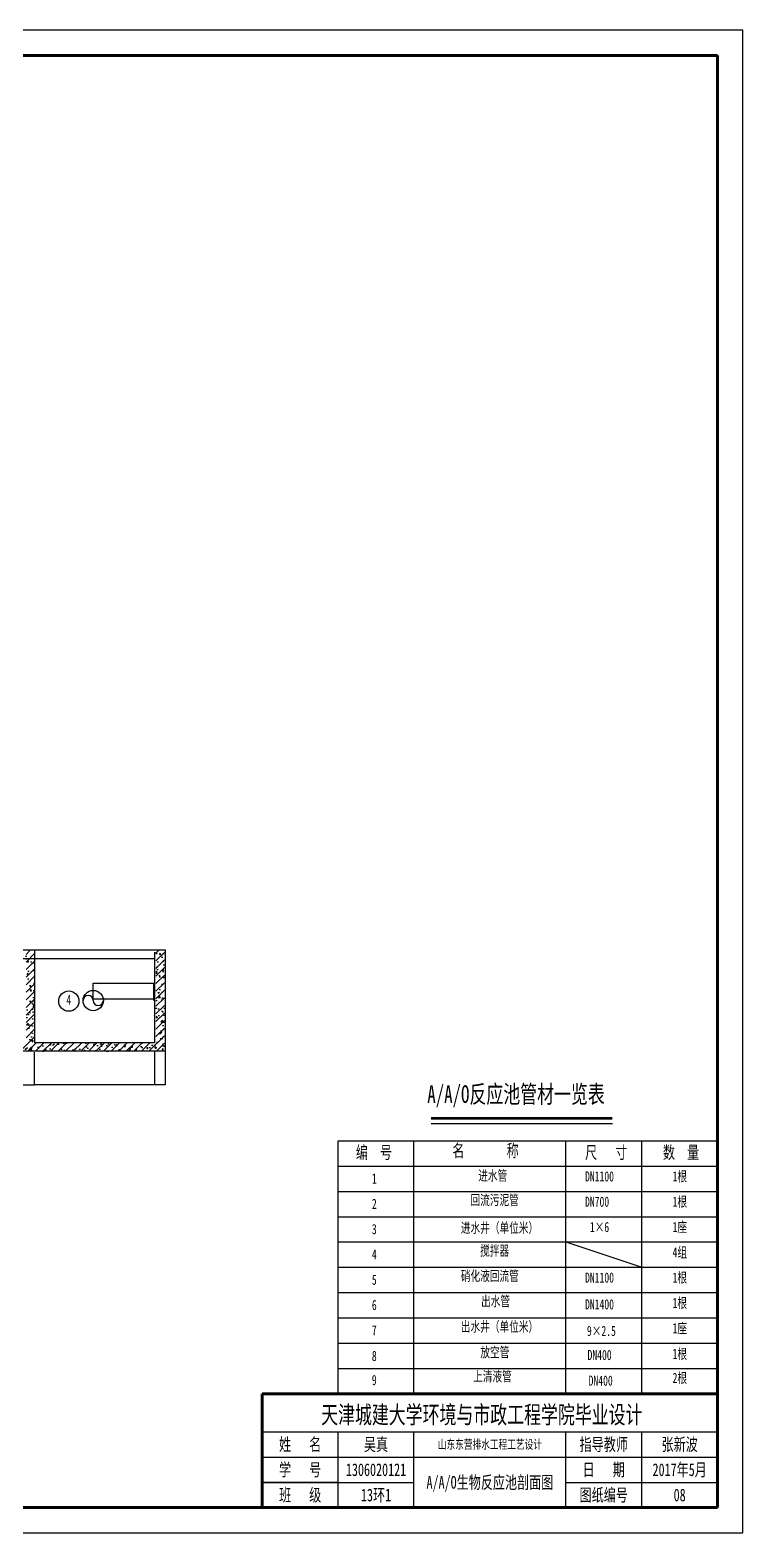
# Model space of a CAD drawing. Header units: millimetres. Extents: x -299291 to 688124, y -407813 to 623474.
# Drawn here: x 624735 to 688124, y -407813 to -274163 of the extents above; entities that cross this region are included whole.
import ezdxf
from ezdxf.enums import TextEntityAlignment as Align

# ---------------------------------------------------------------- set-up
doc = ezdxf.new("R2010")
doc.units = ezdxf.units.MM
doc.layers.add('标注', color=7, linetype='Continuous')
doc.layers.add('边框粗', color=7, linetype='Continuous', lineweight=100)
doc.styles.get("Standard").update_dxf_attribs({"font": 'txt', "bigfont": 'gbcbig.shx'})
doc.styles.add('长仿宋体', font='simfang.ttf', dxfattribs={"width": 0.7})
doc.dimstyles.new('ISO-25', dxfattribs={"dimtxt": 2.5, "dimasz": 2.5, "dimexe": 1.25, "dimexo": 0.625, "dimtad": 1, "dimtxsty": 'Standard', "dimcen": 2.5, "dimadec": 0, "dimazin": 0, "dimtfac": 1, "dimtmove": 0, "dimatfit": 3, "dimfxl": 1, "dimarcsym": 0})

# ---------------------------------------------------------------- blocks, each defined once
blk = doc.blocks.new('*D215')
at = {"color": 0, "lineweight": -2, "ltscale": 20, "transparency": 16777216}
for p, q in [((630351, -360468), (630351, -358916)), ((630354, -358917), (635749, -358917)), ((635751, -360468), (635751, -358916))]:
    blk.add_line(p, q, dxfattribs=at)
at = {"color": 0, "ltscale": 20, "transparency": 16777216}
for points in [[(630354, -358917), (630354, -358918), (630351, -358917)], [(635749, -358917), (635749, -358918), (635751, -358917)]]:
    blk.add_solid(points, dxfattribs=at)
at = {"layer": 'Defpoints', "color": 0, "ltscale": 20, "transparency": 16777216}
for p in [(635751, -358917), (630351, -360469), (635751, -360469)]:
    blk.add_point(p, dxfattribs=at)
at = {"color": 0, "ltscale": 20, "transparency": 16777216, "insert": (633051, -358916), "char_height": 2.5, "attachment_point": 5}
blk.add_mtext('5400', dxfattribs=at)

msp = doc.modelspace()

# ---------------------------------------------------------------- hatches: boundary and pattern name
at = {"ltscale": 20}
h = msp.add_hatch(dxfattribs=at)
h.set_pattern_fill('AR-CONC', color=0, scale=7.5, style=0)
h.set_pattern_definition([(50, (-135758.4, -332528.8), (1366.385, -119.5431), [142.875, -1571.625]), (355, (-135758.4, -332528.8), (-264.3212, 1432.9248), [114.3, -1257.3]), (100.451, (-135644.6, -332538.8), (1102.0688, 1313.3752), [121.425, -1335.675]), (46.1842, (-135758.4, -332147.8), (2033.0928, -315.3175), [214.3125, -2357.4375]), (96.6356, (-135589, -332174), (1780.532, 1855.6917), [182.1375, -2003.5125]), (351.184, (-135758.4, -332147.8), (1780.5345, 1855.6884), [171.45, -1885.95]), (21, (-135567.9, -332243.1), (1137.1116, -766.9914), [142.875, -1571.625]), (326, (-135567.9, -332243), (463.5152, 1381.4097), [114.3, -1257.3]), (71.4514, (-135473.2, -332307), (1600.6237, 614.4214), [121.425, -1335.675]), (37.5, (-135758.43, -332528.8), (23.16452, 634.1628), [0, -1242.06, 0, -1276.35, 0, -1262.0625]), (7.5, (-135758.4, -332528.8), (501.14747, 751.3543), [0, -727.71, 0, -1213.485, 0, -481.0125]), (327.5, (-136183.24, -332528.8), (1016.92946, -42.96558), [0, -476.25, 0, -1485.9, 0, -1971.675]), (317.5, (-136373.7, -332528.8), (1110.9689, 190.6987), [0, -619.125, 0, -986.79, 0, -1400.175])])
h.paths.add_polyline_path([(612828.942, -355969.31), (612828.942, -364969.31), (636681.942, -364969.31), (636681.942, -355969.31), (635931.942, -355969.31), (635931.942, -364219.31), (625130.442, -364219.31), (625130.442, -355969.31), (624380.442, -355969.31), (624380.442, -364219.31), (613578.942, -364219.31), (613578.942, -355969.31)])
h = msp.add_hatch(dxfattribs=at)
h.set_pattern_fill('ANSI31', color=0, scale=150, style=0)
h.set_pattern_definition([(45, (-135758.43, -332528.8), (-336.7596, 336.7596), [])])
h.paths.add_polyline_path([(612828.942, -355969.31), (612828.942, -364969.31), (636681.942, -364969.31), (636681.942, -355969.31), (635931.942, -355969.31), (635931.942, -364219.31), (625130.442, -364219.31), (625130.442, -355969.31), (624380.442, -355969.31), (624380.442, -364219.31), (613578.942, -364219.31), (613578.942, -355969.31)])

# ---------------------------------------------------------------- linework, layer by layer
for p, q in [((688124.366, -274162.904), (498899.366, -274162.904)), ((688124.366, -407812.904), (688124.366, -274162.904)), ((660407.252, -371390.623), (676535.63, -371390.623)), ((652124.366, -372937.904), (685874.366, -372937.904)), ((652124.366, -395437.904), (652124.366, -372937.904)), ((658874.366, -395437.904), (658874.366, -372937.904)), ((672374.366, -395437.904), (672374.366, -372937.904)), ((679124.366, -395437.904), (679124.366, -372937.904)), ((652124.366, -375187.904), (685874.366, -375187.904)), ((652124.366, -377437.904), (685874.366, -377437.904)), ((652124.366, -379687.904), (685874.366, -379687.904)), ((652124.366, -381937.904), (685874.366, -381937.904)), ((652124.366, -384187.904), (685874.366, -384187.904)), ((652124.366, -386437.904), (685874.366, -386437.904)), ((652124.366, -386437.904), (685874.366, -386437.904)), ((652124.366, -388687.904), (685874.366, -388687.904)), ((498899.366, -407812.904), (688124.366, -407812.904))]:
    msp.add_line(p, q)
at = {"color": 7, "linetype": 'Continuous', "lineweight": 53}
for p, q in [((685874.366, -395437.904), (685874.366, -327937.904)), ((652124.366, -395437.904), (685874.366, -395437.904)), ((685874.366, -405562.904), (679124.366, -405562.904))]:
    msp.add_line(p, q, dxfattribs=at)
at = {"color": 4, "ltscale": 20}
msp.add_line((602027.44, -356718.686), (635791.523, -356718.686), dxfattribs=at)
at = {"color": 0, "ltscale": 20}
for p, q in [((613578.942, -355969.31), (636753.713, -355969.31)), ((635791.523, -356153.215), (635791.523, -364219.31)), ((636753.713, -356184.72), (636753.713, -367966.786)), ((630351.4, -360311.478), (635791.523, -360311.478)), ((635791.523, -364219.31), (625130.442, -364219.31)), ((625130.442, -367966.786), (625130.442, -365059.544)), ((635791.523, -364968.686), (635791.523, -367900.976)), ((613578.94, -367966.786), (625130.442, -367966.786)), ((636753.713, -367966.786), (625130.442, -367966.786))]:
    msp.add_line(p, q, dxfattribs=at)
at = {"ltscale": 20}
for p, q in [((625130.442, -355969.31), (625130.442, -364219.31)), ((636753.713, -364968.686), (575706.775, -364968.686)), ((652124.366, -390937.904), (685874.366, -390937.904)), ((652124.366, -393187.904), (685874.366, -393187.904)), ((652124.366, -395437.904), (685874.366, -395437.904))]:
    msp.add_line(p, q, dxfattribs=at)
at = {"color": 2, "ltscale": 10}
msp.add_line((636753.713, -355969.31), (636753.713, -356184.72), dxfattribs=at)
at = {"lineweight": 53}
msp.add_line((660407.252, -370940.623), (676490.38, -370940.623), dxfattribs=at)
at = {"color": 7, "linetype": 'Continuous', "lineweight": 70}
for p, q in [((645374.366, -405562.904), (645374.366, -395437.904)), ((645374.366, -395437.904), (685874.366, -395437.904)), ((654374.366, -395437.904), (685874.366, -395437.904))]:
    msp.add_line(p, q, dxfattribs=at)
at = {"color": 7, "linetype": 'Continuous', "lineweight": -3}
for p, q in [((645374.366, -398812.904), (685874.366, -398812.904)), ((652124.366, -405562.904), (652124.366, -398812.904)), ((658874.366, -405562.904), (658874.366, -398812.904)), ((672374.366, -405562.904), (672374.366, -398812.904)), ((679124.366, -405562.904), (679124.366, -398812.904)), ((645374.366, -401062.904), (685874.366, -401062.904)), ((645374.366, -403312.904), (658874.366, -403312.904)), ((672374.366, -403312.904), (685874.366, -403312.904)), ((652124.366, -405562.904), (645374.366, -405562.904)), ((658874.366, -405562.904), (652124.366, -405562.904)), ((672374.366, -405562.904), (658874.366, -405562.904)), ((679124.366, -405562.904), (672374.366, -405562.904))]:
    msp.add_line(p, q, dxfattribs=at)
at = {"lineweight": -3}
msp.add_line((652124.366, -403312.904), (645374.366, -403312.904), dxfattribs=at)
at = {"ltscale": 20}
msp.add_circle((628181.852, -360518.447), 900, dxfattribs=at)
msp.add_circle((630350.9, -360468.686), 900)
for centre, start, end in [((629900.9, -360468.686), 0, 180), ((630800.9, -360468.686), 180, 0)]:
    msp.add_arc(centre, 450, start, end)
at = {"layer": '标注', "ltscale": 10}
msp.add_line((672374.366, -381937.904), (679124.366, -384187.904), dxfattribs=at)
at = {"layer": '边框粗', "lineweight": 100}
for p, q in [((685874.366, -276412.904), (504524.366, -276412.904)), ((685874.366, -276412.904), (685874.366, -405562.904)), ((504524.366, -405562.904), (685874.366, -405562.904))]:
    msp.add_line(p, q, dxfattribs=at)
at = {"layer": '边框粗', "lineweight": 70}
msp.add_line((685874.366, -405562.904), (685874.366, -276412.904), dxfattribs=at)

# ---------------------------------------------------------------- texts
at = {"lineweight": -3, "style": '长仿宋体', "width": 0.7}
msp.add_text('天津城建大学环境与市政工程学院毕业设计', height=1575, dxfattribs=at).set_placement((650617.628, -397295.952), align=Align.MIDDLE_LEFT)
for s, p in [('姓   名', (648749.366, -399937.904)), ('吴真', (655499.366, -399937.904)), ('指导教师', (675749.366, -399937.904)), ('张新波', (682499.366, -399937.904)), ('学   号', (648749.366, -402187.904)), ('1306020121', (655499.366, -402187.904)), ('日   期', (675749.366, -402187.904)), ('2017年5月', (682499.366, -402187.904)), ('A/A/O生物反应池剖面图', (665624.366, -403312.904)), ('班   级', (648749.366, -404437.904)), ('13环1', (655499.366, -404437.904)), ('图纸编号', (675749.366, -404437.904)), ('08', (682499.366, -404437.904))]:
    msp.add_text(s, height=1125, dxfattribs=at).set_placement(p, align=Align.MIDDLE_CENTER)
at = {"style": '长仿宋体', "width": 0.7}
msp.add_text('山东东营排水工程工艺设计', height=787.5, dxfattribs=at).set_placement((665624.366, -399937.904), align=Align.MIDDLE_CENTER)
at = {"char_height": 900, "width": 38185.07636, "attachment_point": 1, "style": '长仿宋体'}
for s, insert in [('4', (627964.102, -359954.991)), ('         进水管', (660732.253, -375585.719)), ('  1根', (681009.536, -375656.403)), ('1', (655130.194, -375844.337)), ('DN1100  ', (674085.639, -375656.403)), ('2', (655130.194, -378094.337)), ('          回流污泥管', (659612.273, -377753.706)), ('DN700  ', (674085.639, -377906.403)), ('  1根', (681009.536, -377906.403)), ('3', (655130.194, -380344.337)), ('        进水井（单位米）', (659612.273, -380224.48)), (' 1×6', (674085.639, -380156.403)), ('  1座', (681009.536, -380156.403)), ('            搅拌器 ', (659612.273, -382253.706)), ('4', (655130.194, -382594.337)), ('  4组', (681009.536, -382406.403)), ('5', (655130.194, -384844.337)), ('        硝化液回流管 ', (659612.273, -384503.706)), ('DN1100 ', (674085.639, -384656.403)), ('  1根', (681009.536, -384656.403)), ('6', (655130.194, -387094.337)), ('             出水管', (659265.912, -386753.706)), ('DN1400  ', (674085.639, -387031.488)), ('  1根', (681009.536, -386906.403)), ('        出水井（单位米）', (659612.273, -389012.089)), ('7', (655130.194, -389344.337)), ('9×2.5 ', (674252.795, -389395.338)), ('  1座', (681009.536, -389156.403)), ('        放空管', (661346.843, -391291.584)), ('DN400 ', (674306.073, -391536.209)), ('  1根', (681009.536, -391435.897)), ('8', (655130.194, -391623.832)), ('9', (655130.194, -393766.557)), ('        上清液管', (660707.791, -393434.309)), ('DN400 ', (674404.02, -393817.558)), ('  2根', (681009.536, -393578.623))]:
    msp.add_mtext(s, dxfattribs=dict(at, insert=insert))
at = {"lineweight": -3, "attachment_point": 1, "style": '长仿宋体'}
for s, insert, char_height, width in [('        A/A/O反应池管材一览表', (654056.433, -368001.398), 1575, 28806.4), ('编  号', (653704.325, -373406.403), 1125, 9975), ('     名       称', (659612.273, -373253.706), 1125, 14914.77273), ('尺   寸  ', (674085.639, -373406.403), 1125, 9975), ('数  量', (681009.536, -373406.403), 1125, 9975)]:
    msp.add_mtext(s, dxfattribs=dict(at, insert=insert, char_height=char_height, width=width))

# ---------------------------------------------------------------- dimensions: what is measured, and where the dimension line sits
at = {"color": 0, "ltscale": 20}
dim = msp.add_linear_dim(base=(635751.4, -358917.48), p1=(630351.4, -360468.686), p2=(635751.4, -360468.686), dimstyle='ISO-25', dxfattribs=at)
dim.commit()
dim.dimension.update_dxf_attribs({"geometry": '*D215', "text_midpoint": (633051.4, -358917.48), "dimtype": 160})

doc.saveas('drawing.dxf')
